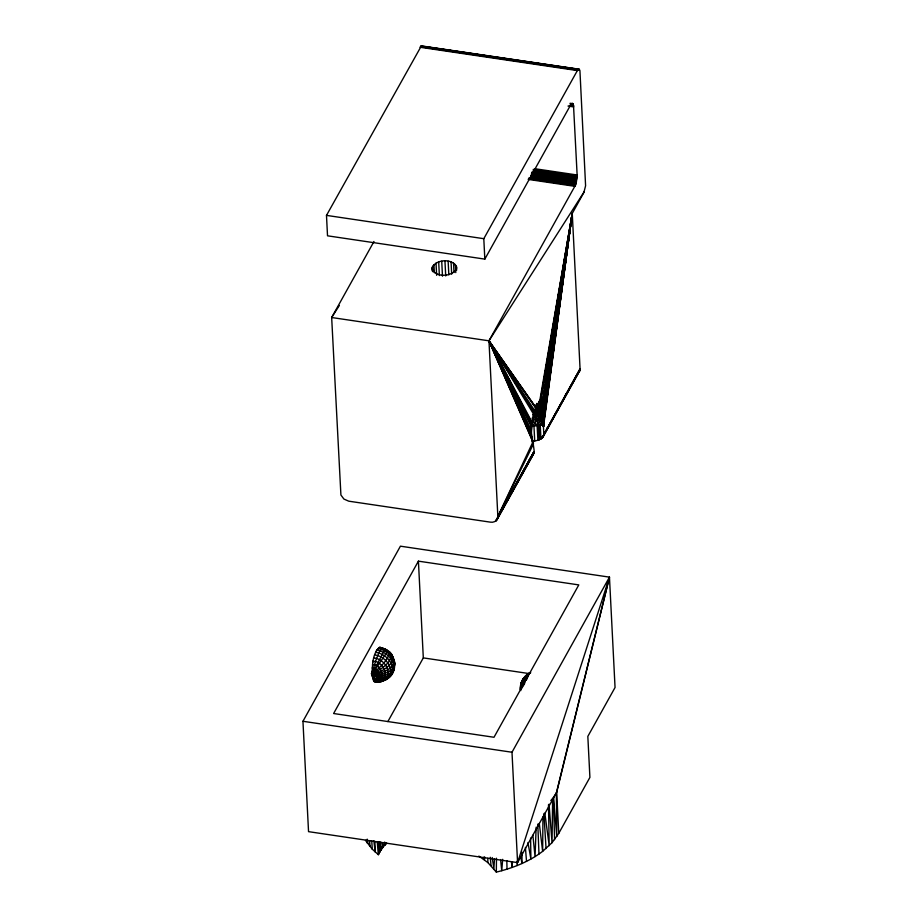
<?xml version="1.0" encoding="UTF-8"?>
<svg xmlns="http://www.w3.org/2000/svg" width="918" height="918" viewBox="0 0 918 918"><rect width="100%" height="100%" fill="white"/><g stroke="black" fill="none" stroke-linecap="round" stroke-linejoin="round"><path stroke-width="1.38" d="M379.593 841.829L379.513 851.789L378.319 854.624L372.283 849.196L365.444 840.349M532.279 426.021L532.819 425.895C531.751 418.757 536.341 409.692 544.477 410.484L572.258 213.435L583.894 192.459L585.592 185.769L579.924 70.571L578.983 69.206L421.373 45.9L326.487 215.386L327.519 235.811L484.83 259.117L570.812 104.641L572.419 103.275L573.509 105.283L577.135 174.982L575.586 184.92L488.961 340.819L497.854 516.501C498.199 520.449 493.861 522.927 490.338 522.147L348.76 501.182L343.906 499.059L340.911 494.997L331.662 317.513L373.959 241.526M542.94 816.951L542.653 851.342C529.055 861.704 512.841 868.095 496.328 872.1L487.871 862.587L478.875 856.092M496.328 872.1L496.466 858.227M522.09 852.26L521.917 863.528L520.827 856.517M496.982 519.749L533.415 454.295L533.863 451.817L497.854 516.501L533.014 441.719L488.961 340.819L584.215 191.701M531.751 441.73L538.992 439.986L542.905 437.232L580.096 369.598L572.258 213.435L539.623 401.533C532.268 410.277 531.66 423.049 531.43 433.893L488.961 340.819L331.662 317.513L339.339 305.487M393.879 668.086C393.891 679.469 377.378 686.194 372.031 674.087C381.59 677.059 401.166 669.474 392.606 657.483M521.103 685.861L520.322 689.739C519.749 682.453 524.052 675.292 530.696 672.309M394.637 665.722C394.717 671.391 390.919 676.038 386.673 679.286L382.588 681.018M520.483 687.18L522.537 682.717L526.599 679.676L529.135 673.353L525.463 676.394L524.557 683.749L521.08 689.326C519.06 683.141 523.788 677.14 528.447 673.617L530.512 673.055M536.158 827.152L535.056 856.586L532.876 835.265M512.428 861.761L512.152 867.441L511.441 861.922M539.623 401.533L540.277 401.315L572.258 213.435L544.271 418.574L544.477 410.461L542.986 413.674L542.79 417.759L540.576 425.08L530.96 426.296M373.81 657.942C383.598 658.585 393.684 672.114 384.608 679.848L379.742 679.205L372.031 674.225C372.536 665.309 372.226 653.226 379.765 647.247L385.181 649.015L384.986 649.692M384.883 842.288L384.734 845.053L379.513 851.789L378.388 841.99M535.699 407.615L488.961 340.819L532.027 422.223L531.373 430.301L488.961 340.819L535.802 407.305M542.928 437.197L543.835 434.811L543.364 425.298L572.258 213.435L543.972 406.33L541.93 401.533L572.258 213.435L544.167 407.317C539.864 406.307 539.233 412.538 542.986 413.674L541.31 417.174L542.836 425.298L544.305 418.115C522.767 411.941 552.005 391.171 542.79 417.759L543.858 422.234L543.467 426.801L572.258 213.435L540.277 401.315M383.231 648.98L382.944 648.108L381.75 648.269L378.801 653.054L375.37 661.729L372.031 674.087C379.157 676.405 389.037 676.52 393.833 669.807C395.188 659.847 385.893 651.539 376.655 650.162M494.504 858.835L493.873 868.726L492.232 857.527M502.674 859.328L501.744 870.712L500.608 859.546M484.681 856.964L484.44 859.822L483.889 857.091M543.881 422.154L544.477 410.541L540.381 410.151L536.422 411.585L533.151 414.672L537.523 419.664L543.858 422.234L543.456 426.663L543.812 422.624M386.627 650.667L387.27 650.265C402.646 659.663 382.278 672.837 372.031 674.191L385.078 648.934L387.534 650.403L386.891 652.285L372.031 674.168L380.821 678.161L388.475 677.553C395.268 667.971 384.653 655.968 374.67 654.947M543.456 426.663L543.858 422.234M540.576 425.08C547.92 425.493 535.802 425.642 535.114 423.083L535.745 418.195L537.707 414.179L540.748 411.505L544.466 410.507L542.125 404.597L539.141 401.361L538.602 402.841L539.371 405.171L544.466 410.507L543.743 413.972L544.512 414.144L572.258 213.435L542.871 402.738L544.167 407.317L542.125 404.597L544.466 410.507L532.819 425.895M543.651 404.723L572.258 213.435M531.109 435.97L531.43 433.973L531.109 435.97C530.134 423.703 535.687 457.474 533.863 452.276M388.073 651.872L389.117 651.791L391.516 654.27C390.988 663.989 379.673 669.784 372.031 674.191C378.009 677.059 386.111 678.643 391.676 674.099C395.692 663.771 385.434 653.605 375.634 652.319M372.949 662.039L373.098 661.155M556.687 792.349L609.46 577.135L400.42 546.176L302.951 721.284L308.54 831.651L517.58 862.61L556.687 792.349L558.764 833.349L552.028 842.69L542.653 851.342L539.279 823.435M556.377 792.865L553.428 797.386L556.824 836.527L556.377 792.865L609.46 577.135L615.049 687.502L587.83 736.397L589.907 777.408L558.764 833.349M530.925 428.947L531.579 426.342L488.961 340.819L535.607 407.856M431.965 268.102C435.27 258.83 454.112 257.912 456.716 267.941C453.412 277.213 434.57 278.143 431.965 268.102L432.103 270.821M393.833 669.807L394.797 663.163L394.189 661.27M391.837 655.475C400.443 666.927 381.165 674.374 372.031 674.191L373.224 671.597L371.997 671.207M532.084 418.206L544.466 410.507L543.399 407.248L544.477 410.484C539.359 413.307 538.82 419.974 540.266 425.08M531.052 424.242L532.027 422.223M541.31 417.174L537.374 425.137L533.278 425.78M386.008 842.655L384.734 845.053L384.355 842.254M377.252 841.955L378.319 854.624L383.69 844.767M382.427 842.873L382.726 847.004L384.057 844.571M497.831 517.385L533.874 452.7L495.8 520.976L498.52 516.019M499.885 513.541L503.971 506.116M505.325 503.638L512.129 491.245M515.537 485.06L516.903 482.581M520.976 475.145L522.342 472.667M523.708 470.188L525.062 467.71M529.147 460.285L530.512 457.807M495.8 520.976L533.863 451.92M380.786 842.116L380.981 849.253L382.99 845.616M484.83 259.117L483.797 238.691L577.365 70.571L578.983 69.206M418.413 561.15L333.613 713.515L493.999 737.269L578.799 584.904L418.413 561.15L423.313 657.896L387.855 721.582M541.104 438.907L542.481 436.452M546.577 429.062L547.943 426.606M565.018 395.819L566.383 393.363M580.096 369.598L541.689 438.517L580.119 368.715L543.835 434.478M496.443 520.403L533.691 453.515M542.354 437.909L579.935 370.436M378.319 854.624L383.781 844.824M511.992 752.244L609.46 577.135L517.58 862.61L511.992 752.244L302.951 721.284M376.346 650.839L377 649.657M533.863 451.885L497.854 516.501L533.461 443.945L532.256 439.768M579.648 371.239L578.053 373.19M380.981 849.253L383.735 844.411M382.726 847.004L384.103 844.663M533.415 454.295L531.878 456.154M386.168 842.724L384.734 845.053L386.971 843.367M393.776 670.335L391.619 674.627C387.591 679.768 380.718 683.382 374.119 681.569C368.359 662.991 372.559 681.833 377.688 682.074L381.819 681.431L374.119 681.569M553.428 797.386L554.575 839.649M541.15 412.148L531.063 423.255M550.8 800.588L552.647 798.396L552.028 842.69L549.056 804.191M541.666 412.733L538.728 415.338L537.523 419.664L537.65 424.586L535.446 425.436M372.272 676.83L374.51 676.337L375.359 674.489L372.031 674.191C378.813 668.04 387.683 661.476 389.702 652.205L389.117 651.791M375.06 673.376L372.031 674.191L374.303 672.366L375.267 673.938M533.369 412.125L536.215 410.254L540.381 410.151L536.296 408.958L544.466 410.507L536.697 403.438L540.954 408.338L544.466 410.507L536.674 407.776L540.427 409.497M527.896 674.971L523.501 678.276L521.344 682.567L521.757 687.192M527.047 677.105L522.732 680.341L522.927 685.31M372.031 674.191L374.728 672.848M533.151 414.672L540.748 411.505M375.014 681.902L376.013 681.569M383.231 680.433L385.985 679.55M533.748 412.366L540.495 410.828M537.914 440.296L537.064 425.103L539.451 439.791L538.82 425.057L537.374 425.137M533.473 410.621L536.215 410.254M421.373 45.9L422.211 46.325M372.719 678.987C381.372 680.445 379.501 667.834 372.157 667.96M373.339 680.582C385.904 682.717 383.196 664.391 372.524 664.575M377 681.638L378.973 681.764M421.052 46.049L579.258 69.343M425.045 46.738L440.629 49.056M443.463 49.469L459.057 51.775M461.892 52.2L471.806 53.669M474.64 54.093L490.235 56.4M493.069 56.813L508.652 59.131M511.487 59.544L521.413 61.013M524.247 61.437L539.83 63.744M542.664 64.168L558.259 66.475M561.093 66.888L579.51 69.619M420.731 46.313L578.03 69.619M429.509 47.782L432.344 48.206M442.269 49.675L445.104 50.1M460.687 52.406L463.521 52.819M473.447 54.288L476.281 54.713M479.116 55.137L481.95 55.55M491.864 57.019L494.699 57.444M510.293 59.75L513.128 60.175M523.042 61.644L525.876 62.057M528.711 62.481L531.545 62.894M541.471 64.363L544.305 64.788M559.888 67.094L562.723 67.519M572.648 68.988L575.483 69.401M420.398 46.726L577.697 70.032M420.065 47.266L577.365 70.571M570.112 103.264L572.947 103.688M570.342 103.688L573.176 104.101M570.526 104.216L573.36 104.641M570.675 104.87L573.509 105.283M569.367 105.421L573.624 106.052M568.012 106.063L573.681 106.901M534.62 168.683L577.135 174.982M533.22 169.394L577.158 175.9M533.197 170.381L577.135 176.887M533.14 171.414L577.066 177.92M531.614 172.274L576.963 178.999M531.465 173.341L576.814 180.054M531.281 174.409L576.63 181.133M531.063 175.441L576.412 182.166M530.811 176.428L576.16 183.152M530.535 177.358L575.884 184.082M528.825 178L575.586 184.92M528.504 178.746L575.276 185.677M528.183 179.412L574.943 186.343M326.487 215.386L483.797 238.691M423.313 657.896L528.825 673.525M389.289 653.26L390.655 653.547L393.374 657.896M378.767 647.58L387.396 651.08L391.837 655.383M377.723 648.567C385.985 649.875 393.983 656.416 394.74 665.114M373.087 661.19C383.472 661.155 391.171 678.448 378.56 681.466L375.106 678.918L372.031 674.248L374.028 676.623M530.937 436.957L531.717 437.14L488.961 340.819L534.62 410.507M540.828 401.132L541.93 401.533L539.141 401.361L542.871 402.738L538.602 402.841L542.664 407.34M379.765 647.247L380.649 647.58M542.986 413.674L543.743 413.972M536.112 404.884L541.425 407.902M535.814 405.182L540.954 408.338M373.224 671.597L374.303 672.366M537.328 406.708L540.622 408.877M543.628 404.689L540.691 402.6L540.691 404.746M532.865 421.213L535.114 423.083M533.197 441.948L533.427 443.199L488.961 340.819L534.081 412.446M534.046 412.572L488.961 340.819L531.579 426.537M533.576 414.156L488.961 340.819L531.901 423.439M372.031 674.237L373.488 676.795M527.953 842.529L530.902 859.041L530.604 838.111M520.38 687.789L520.827 690.588M538.82 425.057L540.966 439.011L540.254 425.023M544.833 813.096L549.182 845.662L548.505 804.673M373.856 840.624L375.164 851.961L374.934 841.967M369.185 840.727L369.702 846.339L369.633 840.727M490.304 857.274L491.027 865.548M525.406 847.406L526.519 861.348M371.744 840.877L372.283 849.196M543.904 813.509L546.049 848.553M516.903 861.313L517.132 865.559M533.932 425.527L534.712 440.961M531.04 427.696L531.602 438.919M456.453 266.128L456.659 270.213M455.374 264.441L455.787 272.6M453.526 262.996L454.008 272.52M451.059 261.894L451.679 274.138M448.145 261.205L448.833 274.815M444.955 260.987L445.712 275.951M441.73 261.24L442.487 276.215M438.689 261.963L439.378 275.572M436.027 263.099L436.647 275.343M433.927 264.568L434.34 272.738M432.55 266.277L432.826 271.717M367.211 839.144L367.418 843.378M537.787 824.112L538.981 854.027M506.828 860.591L507.023 869.151M487.814 858.296L487.871 862.587M382.886 845.707L379.513 851.789L382.898 845.707M541.872 401.51L539.141 401.361L541.93 401.533"/></g></svg>
